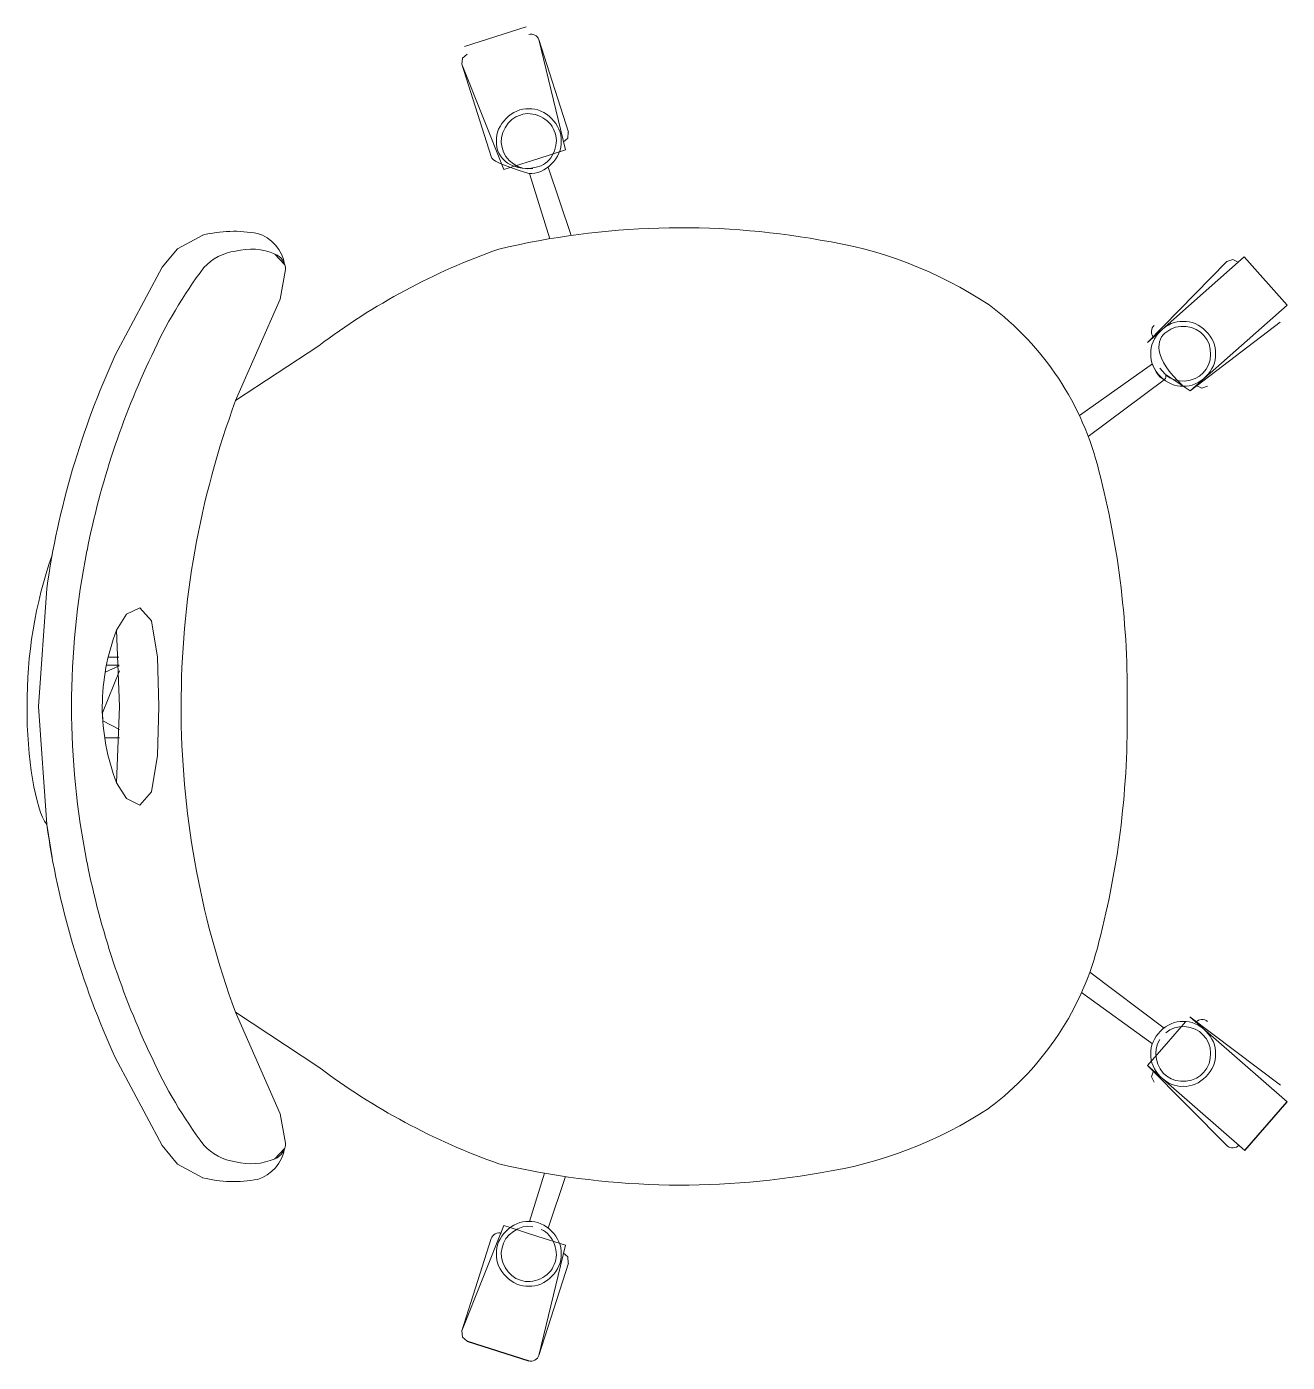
# Model space of a CAD drawing. Header units: millimetres. Extents: x 521 to 148073, y -17811 to 32040.
# Drawn here: x 140990 to 141501, y -14464 to -13922 of the extents above; entities that cross this region are included whole.
import ezdxf

# ---------------------------------------------------------------- set-up
doc = ezdxf.new("R2010")
doc.units = ezdxf.units.MM
doc.layers.add('nabytek', color=7, linetype='Continuous', lineweight=30)
doc.layers.add('PDF_Geometrie', color=7, linetype='Continuous', true_color=0xbdbdbd)

msp = doc.modelspace()

# ---------------------------------------------------------------- linework, layer by layer
at = {"layer": 'nabytek'}
for p, q in [((141484.24, -14378.13), (141501.45, -14358.34)), ((141168.64, -14455.42), (141193.62, -14463.38))]:
    msp.add_line(p, q, dxfattribs=at)
at = {"layer": 'PDF_Geometrie', "lineweight": 13}
for points in [[(141167.63, -13930.22), (141192.6, -13922.22)], [(141209.71, -13964.96), (141197.72, -13927.46), (141208.53, -13972.23)], [(141166.51, -13937.44), (141166.73, -13934.94), (141168.64, -13933.32)], [(141178.45, -13974.92), (141166.52, -13937.43), (141183.56, -13980.16)], [(141209.68, -13964.96), (141209.47, -13967.46), (141207.55, -13969.08)], [(141183.56, -13980.16), (141186.12, -13979.38), (141197.32, -13975.77), (141208.53, -13972.23)], [(141202.19, -14008.23), (141193.98, -13981.8)], [(141210.92, -14006.88), (141201.52, -13979.18)], [(141025.86, -14055.48), (141044.91, -14019.8), (141051.11, -14012.3), (141061.33, -14006.76)], [(141025.86, -14055.48), (141044.91, -14019.8), (141051.11, -14012.3), (141061.33, -14006.76)], [(141090.68, -14014.46), (141094.59, -14018.63)], [(141090.68, -14014.46), (141094.59, -14018.63)], [(141483.99, -14015.59), (141444.66, -14050.26), (141476.94, -14017.47)], [(141483.99, -14015.59), (141501.35, -14035.24), (141461.97, -14069.93), (141498.6, -14042.03)], [(141094.96, -14020.75), (141092.82, -14032.71)], [(141094.96, -14020.75), (141092.82, -14032.71)], [(141476.92, -14017.47), (141479.29, -14016.66), (141481.55, -14017.77)], [(141074.68, -14073.9), (141092.82, -14032.71)], [(141074.68, -14073.9), (141092.82, -14032.71)], [(141108.45, -14051.64), (141074.68, -14073.9)], [(141108.45, -14051.64), (141074.68, -14073.9)], [(141417.11, -14079.98), (141446.78, -14059.01)], [(141449.77, -14060.79), (141451.85, -14063.17), (141461.97, -14069.93)], [(141420.7, -14088.44), (141451.48, -14065.47)], [(141469.08, -14068.06), (141466.71, -14068.88), (141464.45, -14067.77)], [(141000.22, -14136.61), (141000.24, -14136.66)], [(141000.22, -14136.61), (141000.24, -14136.66)], [(140998.04, -14245.85), (140994.66, -14197.96), (140998.04, -14150.07)], [(140994.66, -14197.96), (140998.04, -14150.07)], [(140998.04, -14245.85), (140994.66, -14197.96), (140998.04, -14150.07)], [(140994.66, -14197.96), (140998.04, -14150.07)], [(141026.35, -14167.02), (141030.44, -14160.58), (141035.85, -14157.96), (141040.54, -14163.29), (141042.99, -14178.01)], [(141026.35, -14167.02), (141030.44, -14160.58), (141035.85, -14157.96), (141040.54, -14163.29), (141042.99, -14178.01)], [(141035.85, -14157.96), (141040.54, -14163.29), (141035.85, -14157.96), (141030.44, -14160.58)], [(141035.85, -14157.96), (141040.54, -14163.29), (141035.85, -14157.96), (141030.44, -14160.58)], [(141026.35, -14167.02), (141027.63, -14197.96)], [(141026.35, -14167.02), (141027.63, -14197.96)], [(141040.54, -14163.29), (141042.99, -14178.01)], [(141040.54, -14163.29), (141042.99, -14178.01)], [(141027.25, -14177.99), (141022.98, -14177.99)], [(141043.53, -14197.96), (141042.99, -14178.01)], [(141042.99, -14178.01), (141043.53, -14197.96), (141042.99, -14217.91)], [(141043.53, -14197.96), (141042.99, -14178.01)], [(141042.99, -14178.01), (141043.53, -14197.96), (141042.99, -14217.91)], [(141027.65, -14207.29), (141020.81, -14203.83), (141020.64, -14200.59), (141027.52, -14183.49)], [(141021.75, -14184.09), (141027.43, -14181.5)], [(141022.27, -14181.27), (141027.42, -14181.27)], [(140998.04, -14245.85), (140994.66, -14197.96)], [(140998.04, -14245.85), (140994.66, -14197.96)], [(141027.63, -14197.96), (141026.35, -14228.9)], [(141027.63, -14197.96), (141026.35, -14228.9)], [(141042.99, -14217.91), (141043.53, -14197.96)], [(141042.99, -14217.91), (141043.53, -14197.96)], [(141027.57, -14210.76), (141021.59, -14210.76)], [(141042.99, -14217.91), (141040.54, -14232.63), (141035.85, -14237.96), (141030.44, -14235.34), (141026.35, -14228.9)], [(141042.99, -14217.91), (141040.54, -14232.63), (141035.85, -14237.96), (141030.44, -14235.34), (141026.35, -14228.9)], [(141042.99, -14217.91), (141040.54, -14232.63)], [(141042.99, -14217.91), (141040.54, -14232.63)], [(141030.44, -14235.34), (141026.35, -14228.9), (141030.44, -14235.34), (141035.85, -14237.96)], [(141030.44, -14235.34), (141026.35, -14228.9), (141030.44, -14235.34), (141035.85, -14237.96)], [(141000.24, -14259.26), (140998.04, -14245.85)], [(141000.24, -14259.26), (140998.04, -14245.85)], [(141421.32, -14305.81), (141451.52, -14328.42)], [(141417.99, -14314.03), (141446.8, -14334.79)], [(141092.82, -14363.22), (141074.68, -14322.03)], [(141074.68, -14322.03), (141108.45, -14344.28)], [(141092.82, -14363.22), (141074.68, -14322.03)], [(141074.68, -14322.03), (141108.45, -14344.28)], [(141501.45, -14358.34), (141461.93, -14323.89), (141498.66, -14351.6)], [(141446.46, -14341.63), (141444.69, -14343.62), (141452.43, -14334.79), (141460.15, -14325.89)], [(141061.33, -14389.16), (141051.11, -14383.62), (141044.91, -14376.12), (141025.86, -14340.44)], [(141061.33, -14389.16), (141051.11, -14383.62), (141044.91, -14376.12), (141025.86, -14340.44)], [(141484.24, -14378.13), (141444.69, -14343.62), (141477.15, -14376.3)], [(141447.47, -14350.43), (141446.36, -14348.19), (141447.16, -14345.81)], [(141092.82, -14363.22), (141094.96, -14375.17)], [(141092.82, -14363.22), (141094.96, -14375.17)], [(141094.59, -14377.29), (141090.68, -14381.46)], [(141094.59, -14377.29), (141090.68, -14381.46)], [(141200.07, -14387.33), (141193.98, -14406.95)], [(141208.6, -14388.71), (141201.52, -14409.57)], [(141178.45, -14413.83), (141166.52, -14451.32), (141183.56, -14408.59)], [(141183.56, -14408.59), (141186.11, -14409.37), (141197.32, -14412.98), (141208.53, -14416.52)], [(141209.71, -14423.79), (141197.72, -14461.29), (141208.53, -14416.52)], [(141207.55, -14419.67), (141209.47, -14421.28), (141209.68, -14423.78)], [(141168.64, -14455.42), (141166.73, -14453.81), (141166.51, -14451.31)]]:
    msp.add_lwpolyline(points, dxfattribs=at)
for centre, radius, start, end in [((141073.92, -14056.92), 51.71, 79.2642, 104.0917), ((141073.92, -14056.92), 51.71, 79.2642, 104.0917), ((141255.52, -14323.95), 320.19, 79.869, 103.3722), ((141255.52, -14323.95), 320.19, 79.869, 103.3722), ((141286.54, -14177.36), 170.49, 56.5808, 81.4652), ((141286.54, -14177.36), 170.49, 56.5808, 81.4652), ((141077.63, -14034.56), 21.52, 98.0851, 137.268), ((141077.63, -14034.56), 21.52, 98.0851, 137.268), ((141077.63, -14034.56), 21.52, 98.0851, 137.268), ((141077.63, -14034.56), 21.52, 98.0851, 137.268), ((141080.91, -14036.92), 24.49, 66.4819, 104.9131), ((141080.91, -14036.92), 24.49, 66.4819, 104.9131), ((141080.91, -14036.92), 24.49, 66.4819, 104.9131), ((141080.91, -14036.92), 24.49, 66.4819, 104.9131), ((141270.77, -14266.4), 269.2, 109.3738, 127.0841), ((141270.77, -14266.4), 269.2, 109.3738, 127.0841), ((141212.56, -14133.54), 188.74, 143.0022, 155.6275), ((141212.56, -14133.54), 188.74, 143.0022, 155.6275), ((141212.56, -14133.54), 188.74, 143.0022, 155.6275), ((141212.56, -14133.54), 188.74, 143.0022, 155.6275), ((141308.75, -14130.95), 119.73, 13.7818, 53.2227), ((141308.75, -14130.95), 119.73, 13.7818, 53.2227), ((141340.7, -14199.46), 346.2, 155.4241, 171.797), ((141340.7, -14199.46), 346.2, 155.4241, 171.797), ((141342.61, -14199.68), 334.56, 154.5003, 168.8192), ((141342.61, -14199.68), 334.56, 154.5003, 168.8192), ((141342.61, -14199.68), 334.56, 154.5003, 168.8192), ((141342.61, -14199.68), 334.56, 154.5003, 168.8192), ((141410.59, -14197.69), 357.99, 159.7694, 180.0436), ((141410.59, -14197.69), 357.99, 159.7694, 180.0436), ((141410.59, -14197.69), 357.99, 159.7694, 180.0436), ((141410.59, -14197.69), 357.99, 159.7694, 180.0436), ((141079.56, -14192.17), 356.94, 359.0709, 14.5615), ((141079.56, -14192.17), 356.94, 359.0709, 14.5615), ((141326.37, -14197.57), 318.23, 168.6241, 180.0696), ((141326.37, -14197.57), 318.23, 168.6241, 180.0696), ((141326.37, -14197.57), 318.23, 168.6241, 180.0696), ((141326.37, -14197.57), 318.23, 168.6241, 180.0696), ((141174.35, -14196.93), 184.29, 160.8959, 180.3215), ((141174.35, -14196.93), 184.29, 160.8959, 180.3215), ((141108.94, -14198.42), 88.35, 159.184, 179.7021), ((141108.94, -14198.42), 88.35, 159.184, 179.7021), ((141326.36, -14198.35), 318.22, 179.9304, 191.3761), ((141326.36, -14198.35), 318.22, 179.9304, 191.3761), ((141326.36, -14198.35), 318.22, 179.9304, 191.3761), ((141326.36, -14198.35), 318.22, 179.9304, 191.3761), ((141108.93, -14197.5), 88.35, 180.2984, 200.8162), ((141108.93, -14197.5), 88.35, 180.2984, 200.8162), ((141410.58, -14198.23), 357.99, 179.9566, 200.2306), ((141410.58, -14198.23), 357.99, 179.9566, 200.2306), ((141410.58, -14198.23), 357.99, 179.9566, 200.2306), ((141410.58, -14198.23), 357.99, 179.9566, 200.2306), ((141079.56, -14203.75), 356.94, 345.4385, 0.929), ((141079.56, -14203.75), 356.94, 345.4385, 0.929), ((141340.7, -14196.46), 346.2, 188.203, 204.5759), ((141340.7, -14196.46), 346.2, 188.203, 204.5759), ((141342.61, -14196.24), 334.56, 191.1808, 205.4997), ((141342.61, -14196.24), 334.56, 191.1808, 205.4997), ((141342.61, -14196.24), 334.56, 191.1808, 205.4997), ((141342.61, -14196.24), 334.56, 191.1808, 205.4997), ((141308.75, -14264.97), 119.73, 306.7773, 346.2182), ((141308.75, -14264.97), 119.73, 306.7773, 346.2182), ((141212.53, -14262.4), 188.71, 204.3714, 216.9989), ((141212.53, -14262.4), 188.71, 204.3714, 216.9989), ((141212.53, -14262.4), 188.71, 204.3714, 216.9989), ((141212.53, -14262.4), 188.71, 204.3714, 216.9989), ((141270.77, -14129.52), 269.2, 232.9164, 250.6268), ((141270.77, -14129.52), 269.2, 232.9164, 250.6268), ((141286.54, -14218.57), 170.49, 278.5348, 303.4192), ((141286.54, -14218.57), 170.49, 278.5348, 303.4192), ((141077.63, -14361.36), 21.52, 222.732, 261.9149), ((141077.63, -14361.36), 21.52, 222.732, 261.9149), ((141077.63, -14361.36), 21.52, 222.732, 261.9149), ((141077.63, -14361.36), 21.52, 222.732, 261.9149), ((141080.91, -14359), 24.49, 255.0869, 293.5181), ((141080.91, -14359), 24.49, 255.0869, 293.5181), ((141080.91, -14359), 24.49, 255.0869, 293.5181), ((141080.91, -14359), 24.49, 255.0869, 293.5181), ((141255.52, -14071.97), 320.19, 256.6278, 280.131), ((141255.52, -14071.97), 320.19, 256.6278, 280.131), ((141073.92, -14338.99), 51.73, 255.9096, 280.7292), ((141073.92, -14338.99), 51.73, 255.9096, 280.7292)]:
    msp.add_arc(centre, radius, start, end, dxfattribs=at)
for points in [[(141193.62, -13925.36), (141195.11, -13924.72), (141197.41, -13925.91), (141197.74, -13927.49)], [(141180.56, -13968.69), (141179.91, -13962.24), (141187.22, -13954.93), (141193.67, -13955.58)], [(141190.29, -13958.07), (141195.11, -13956.06), (141202.41, -13959.45), (141203.97, -13964.44)], [(141193.67, -13955.58), (141200.12, -13954.93), (141207.43, -13962.24), (141206.78, -13968.69)], [(141182.81, -13971.19), (141181.2, -13966.21), (141185.19, -13959.22), (141190.29, -13958.07)], [(141203.97, -13964.44), (141206.38, -13969.09), (141203.59, -13976.63), (141198.75, -13978.61)], [(141198.75, -13978.61), (141187.22, -13982.45), (141179.91, -13975.14), (141180.56, -13968.69)], [(141195.26, -13979.72), (141190.17, -13980.91), (141183.53, -13976.36), (141182.81, -13971.19)], [(141206.78, -13968.69), (141207.43, -13975.14), (141200.12, -13982.45), (141193.67, -13981.8)], [(141193.67, -13981.8), (141181.08, -13977.69), (141178.79, -13976.5), (141178.45, -13974.91)], [(141083.55, -14006.11), (141088.98, -14007.57), (141093.82, -14013.06), (141094.59, -14018.63)], [(141083.55, -14006.11), (141088.98, -14007.57), (141093.82, -14013.06), (141094.59, -14018.63)], [(141090.68, -14014.46), (141093.1, -14015.34), (141095.03, -14018.18), (141094.96, -14020.75)], [(141090.68, -14014.46), (141093.1, -14015.34), (141095.03, -14018.18), (141094.96, -14020.75)], [(141446.12, -14054.9), (141445.47, -14048.45), (141452.78, -14041.14), (141459.23, -14041.79)], [(141446.12, -14054.9), (141445.47, -14048.45), (141452.78, -14041.14), (141459.23, -14041.79)], [(141447.12, -14048.1), (141445.93, -14047), (141446.09, -14044.42), (141447.41, -14043.47)], [(141452.58, -14045.96), (141456.49, -14042.49), (141464.49, -14043.33), (141467.59, -14047.53)], [(141459.23, -14041.79), (141465.68, -14041.14), (141472.99, -14048.45), (141472.34, -14054.9)], [(141459.23, -14041.79), (141465.68, -14041.14), (141472.99, -14048.45), (141472.34, -14054.9)], [(141459.23, -14068.01), (141446.63, -14056.61), (141448.13, -14048.71), (141452.58, -14045.96)], [(141467.59, -14047.53), (141471.37, -14051.14), (141471.2, -14059.19), (141467.26, -14062.63)], [(141459.23, -14068.01), (141452.78, -14068.67), (141445.47, -14061.35), (141446.12, -14054.9)], [(141452.19, -14063.54), (141452.78, -14068.67), (141445.47, -14061.35), (141446.12, -14054.9)], [(141472.34, -14054.9), (141472.99, -14061.35), (141465.68, -14068.67), (141459.23, -14068.01)], [(141472.34, -14054.9), (141472.99, -14061.35), (141465.68, -14068.67), (141459.23, -14068.01)], [(141467.26, -14062.63), (141463.98, -14066.69), (141455.95, -14067.18), (141452.19, -14063.54)], [(140998.04, -14245.85), (140993.41, -14239.73), (140989.93, -14218.69), (140990.07, -14197.96)], [(140998.04, -14245.85), (140993.41, -14239.73), (140989.93, -14218.69), (140990.07, -14197.96)], [(141446.12, -14338.95), (141445.47, -14332.49), (141452.78, -14325.18), (141459.23, -14325.83)], [(141459.23, -14325.83), (141465.68, -14325.18), (141472.99, -14332.49), (141472.34, -14338.95)], [(141464.39, -14326.05), (141465.33, -14324.73), (141467.91, -14324.55), (141469.01, -14325.73)], [(141452.15, -14330.34), (141455.88, -14326.68), (141463.92, -14327.13), (141467.22, -14331.18)], [(141452.62, -14347.92), (141448.16, -14345.2), (141446.62, -14337.3), (141449.74, -14333.1)], [(141467.22, -14331.18), (141471.18, -14334.6), (141471.39, -14342.64), (141467.63, -14346.27)], [(141459.23, -14352.05), (141452.78, -14352.71), (141445.47, -14345.4), (141446.12, -14338.95)], [(141472.34, -14338.95), (141472.99, -14345.4), (141465.68, -14352.71), (141459.23, -14352.05)], [(141467.63, -14346.27), (141464.55, -14350.49), (141456.55, -14351.37), (141452.62, -14347.92)], [(141094.59, -14377.29), (141093.82, -14382.86), (141088.98, -14388.36), (141083.55, -14389.82)], [(141094.59, -14377.29), (141093.82, -14382.86), (141088.98, -14388.36), (141083.55, -14389.82)], [(141094.96, -14375.17), (141095.03, -14377.74), (141093.1, -14380.58), (141090.68, -14381.46)], [(141094.96, -14375.17), (141095.03, -14377.74), (141093.1, -14380.58), (141090.68, -14381.46)], [(141481.73, -14375.97), (141480.8, -14377.29), (141478.22, -14377.47), (141477.11, -14376.28)], [(141180.56, -14420.06), (141179.91, -14413.61), (141187.22, -14406.29), (141193.67, -14406.95)], [(141193.67, -14406.95), (141200.12, -14406.29), (141207.43, -14413.61), (141206.78, -14420.06)], [(141178.45, -14413.83), (141178.79, -14412.25), (141181.08, -14411.06), (141182.57, -14411.71)], [(141182.81, -14417.56), (141183.53, -14412.38), (141190.17, -14407.84), (141195.26, -14409.03)], [(141198.75, -14410.14), (141203.59, -14412.11), (141206.38, -14419.66), (141203.97, -14424.31)], [(141190.29, -14430.68), (141185.19, -14429.53), (141181.2, -14422.54), (141182.81, -14417.56)], [(141193.67, -14433.17), (141187.22, -14433.82), (141179.91, -14426.51), (141180.56, -14420.06)], [(141206.78, -14420.06), (141207.43, -14426.51), (141200.12, -14433.82), (141193.67, -14433.17)], [(141203.97, -14424.31), (141202.41, -14429.29), (141195.11, -14432.69), (141190.29, -14430.68)], [(141197.74, -14461.26), (141197.41, -14462.84), (141195.11, -14464.03), (141193.62, -14463.38)]]:
    msp.add_open_spline(points, degree=3, dxfattribs=at)

doc.saveas('drawing.dxf')
